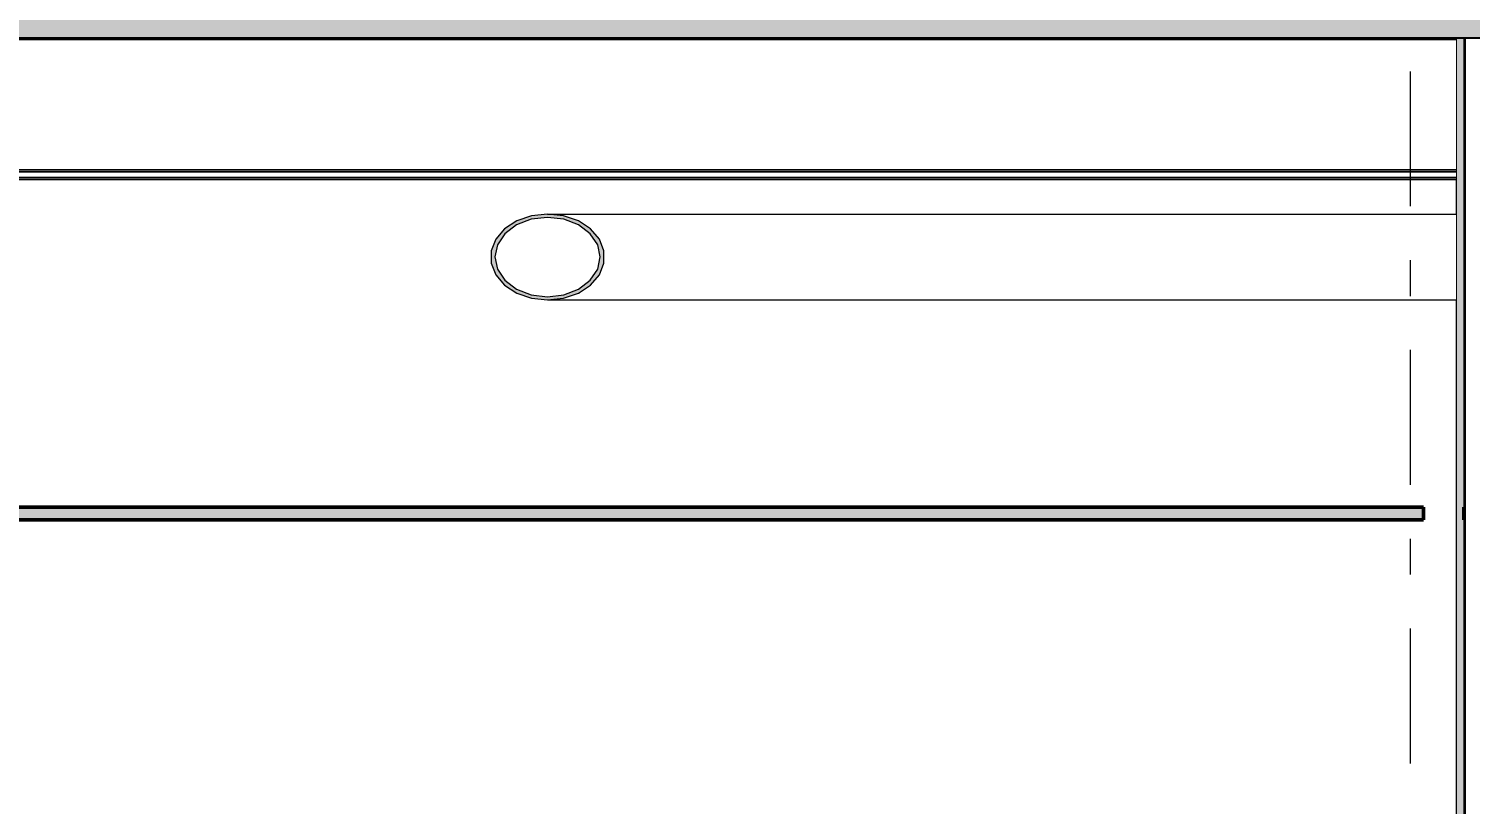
# Model space of a CAD drawing. Header units: millimetres. Extents: x -48147 to 1436659, y -488302 to 18123.
# Drawn here: x 1414625 to 1417453, y -468441 to -466919 of the extents above; entities that cross this region are included whole.
import ezdxf
from ezdxf.enums import TextEntityAlignment as Align

# ---------------------------------------------------------------- set-up
doc = ezdxf.new("R2010")
doc.units = ezdxf.units.MM
doc.header["$MEASUREMENT"] = 0
doc.linetypes.add('Double Dashed', pattern=[546.805537, 264.583325, -105.833328, 70.555556, -105.833328])
doc.linetypes.add('Wipeout_Contour', pattern=[1000, 0, -1000])
for name, color, linetype in [('New_A-15-MG_Structural_Grid_Phase_2', 7, 'Continuous'), ('New_A-20-M_Ceiling', 7, 'Continuous'), ('New_A-20-M_Roof', 7, 'Continuous'), ('New_A-25-M_Wall_Int', 7, 'Continuous'), ('New_A-95-D_1_20', 7, 'Continuous'), ('S-280-M_STRUCT_FRAME.IFC Import', 7, 'Continuous')]:
    doc.layers.add(name, color=color, linetype=linetype)
for name, color, linetype, lineweight, true_color in [('New_A-15-MG_Structural_Grid_Phase_2_Pen_No__222', 7, 'Continuous', 13, 0x65af33), ('New_A-20-M_Ceiling_Pen_No__107', 7, 'Continuous', 15, 0xa6a6a6), ('New_A-20-M_Ceiling_Pen_No__29', 7, 'Continuous', 50, 0x2a2a2a), ('New_A-20-M_Roof_Pen_No__81', 7, 'Continuous', 20, 0x6a6a6a), ('New_A-25-M_Wall_Int_Pen_No__107', 7, 'Continuous', 15, 0xa6a6a6)]:
    doc.layers.add(name, color=color, linetype=linetype, lineweight=lineweight, true_color=true_color)
for name, color, linetype, lineweight in [('New_A-20-M_Roof_Pen_No__4', 7, 'Continuous', 20), ('New_A-25-M_Wall_Int_Pen_No__1', 7, 'Continuous', 13), ('New_A-95-D_1_20_Pen_No__1', 7, 'Continuous', 13), ('S-280-M_STRUCT_FRAME.IFC Import_Pen_No__1', 7, 'Continuous', 13), ('S-280-M_STRUCT_FRAME.IFC Import_Pen_No__160', 5, 'Continuous', 200), ('S-280-M_STRUCT_FRAME.IFC Import_Pen_No__90', 8, 'Continuous', 20)]:
    doc.layers.add(name, color=color, linetype=linetype, lineweight=lineweight)
doc.styles.add('GENERATED_STYLE_1', font='')
doc.styles.add('GENERATED_STYLE_2', font='')
doc.styles.get('GENERATED_STYLE_1').set_extended_font_data('Arial')
doc.styles.get('GENERATED_STYLE_2').set_extended_font_data('Swis721 BT')
doc.dimstyles.new('GENERATED_STYLE__4', dxfattribs={"dimtxt": 125, "dimasz": 47.5, "dimexe": 0.18, "dimexo": 50, "dimgap": 0.09, "dimtad": 1, "dimdec": 0, "dimzin": 0, "dimdsep": 46, "dimtxsty": 'GENERATED_STYLE_1', "dimblk": 'ARROWHEAD_2', "dimblk1": 'ARROWHEAD_2', "dimblk2": 'ARROWHEAD_2', "dimcen": 0.09, "dimclrd": 7, "dimclre": 7, "dimclrt": 7, "dimadec": 0, "dimazin": 0, "dimtfac": 1, "dimtdec": 4, "dimtmove": 0, "dimatfit": 3, "dimfxl": 1, "dimtolj": 1, "dimtzin": 0, "dimarcsym": 0})

# ---------------------------------------------------------------- blocks, each defined once
blk = doc.blocks.new('Section Elem_11_2', base_point=(1424163.9, -483032.8))
at = {"layer": 'New_A-25-M_Wall_Int_Pen_No__1', "linetype": 'Continuous'}
blk.add_line((1417425.4, -466936.5), (1417425.4, -470882.8), dxfattribs=at)
at = {"color": 254, "linetype": 'Wipeout_Contour', "lineweight": 0, "ltscale": 5972004.798301485}
blk.add_wipeout([(1417462.4, -466936.5), (1417443.4, -466936.5), (1417443.4, -470882.8), (1417462.4, -470882.8)], dxfattribs=at).dxf.layer = 'New_A-25-M_Wall_Int'
at = {"layer": 'New_A-25-M_Wall_Int_Pen_No__107', "linetype": 'Continuous'}
blk.add_hatch(color=256, dxfattribs=at).paths.add_polyline_path([(1417440.4, -466936.5), (1417425.4, -466936.5), (1417425.4, -470882.8), (1417440.4, -470882.8), (1417440.4, -467882.8), (1417439, -467882.8), (1417439, -467857.8), (1417440.4, -467857.8)])
at = {"layer": 'New_A-25-M_Wall_Int_Pen_No__107', "linetype": 'Continuous', "lineweight": 0, "true_color": 0x535353}
blk.add_hatch(color=251, dxfattribs=at).paths.add_polyline_path([(1417443.4, -466936.5), (1417440.4, -466936.5), (1417440.4, -467857.8), (1417440.4, -467882.8), (1417440.4, -470882.8), (1417443.4, -470882.8)])
at = {"layer": 'New_A-25-M_Wall_Int_Pen_No__1', "linetype": 'Continuous'}
for p, q in [((1417440.4, -466936.5), (1417440.4, -467857.8)), ((1417443.4, -466936.5), (1417443.4, -470882.8)), ((1417440.4, -467882.8), (1417440.4, -470882.8))]:
    blk.add_line(p, q, dxfattribs=at)
blk = doc.blocks.new('Section Elem_301_2', base_point=(1424163.9, -483032.8))
at = {"layer": 'New_A-20-M_Ceiling_Pen_No__107', "linetype": 'Continuous'}
blk.add_hatch(color=256, dxfattribs=at).paths.add_polyline_path([(1417439, -467857.8), (1417439, -467882.8), (1417440.4, -467882.8), (1417440.4, -467857.8)])
at = {"layer": 'New_A-20-M_Ceiling_Pen_No__29', "linetype": 'Continuous'}
blk.add_line((1417440.4, -467857.8), (1417440.4, -467882.8), dxfattribs=at)
blk = doc.blocks.new('Section Elem_307_2', base_point=(1424163.9, -483032.8))
at = {"layer": 'New_A-20-M_Ceiling_Pen_No__107', "linetype": 'Continuous'}
blk.add_hatch(color=256, dxfattribs=at).paths.add_polyline_path([(1413335.4, -467882.8), (1417361.4, -467882.8), (1417361.4, -467857.8), (1413335.4, -467857.8)])
at = {"layer": 'New_A-20-M_Ceiling_Pen_No__29', "linetype": 'Continuous'}
for p, q in [((1417361.4, -467857.8), (1413335.4, -467857.8)), ((1417361.4, -467857.8), (1417361.4, -467882.8)), ((1417361.4, -467882.8), (1413335.4, -467882.8))]:
    blk.add_line(p, q, dxfattribs=at)
blk = doc.blocks.new('Section Elem_319_2', base_point=(1424163.9, -483032.8))
at = {"layer": 'New_A-20-M_Roof_Pen_No__81', "linetype": 'Continuous', "lineweight": 0, "true_color": 0x353535}
blk.add_hatch(color=250, dxfattribs=at).paths.add_polyline_path([(1413335.4, -466901.5), (1413335.4, -466936.5), (1429843.7, -466936.5), (1429843.5, -466901.5)])
at = {"layer": 'New_A-20-M_Roof_Pen_No__4', "linetype": 'Continuous', "flags": 128}
blk.add_lwpolyline([(1419591, -466936.5), (1419576, -466936.5), (1417525.4, -466936.5), (1417510.4, -466936.5), (1417507.4, -466936.5), (1417487.4, -466936.5), (1417462.4, -466936.5), (1417443.4, -466936.5), (1417440.4, -466936.5), (1417425.4, -466936.5), (1413446.7, -466936.5)], dxfattribs=at)
blk = doc.blocks.new('Section Elem_359_2', base_point=(1424163.9, -483032.8))
at = {"color": 254, "linetype": 'Wipeout_Contour', "lineweight": 0, "ltscale": 5962209.869642133}
blk.add_wipeout([(1413446.6, -467213.3), (1417425.4, -467213.3), (1417425.4, -467210.8), (1413446.6, -467210.8)], dxfattribs=at).dxf.layer = 'S-280-M_STRUCT_FRAME.IFC Import'
at = {"color": 254, "linetype": 'Wipeout_Contour', "lineweight": 0, "ltscale": 5962212.154409714}
blk.add_wipeout([(1413446.6, -467214.4), (1417425.4, -467214.4), (1417425.4, -467213.3), (1413446.6, -467213.3)], dxfattribs=at).dxf.layer = 'S-280-M_STRUCT_FRAME.IFC Import'
at = {"color": 254, "linetype": 'Wipeout_Contour', "lineweight": 0, "ltscale": 8939378.046603696}
blk.add_wipeout([(1413446.6, -467210.8), (1417425.4, -467210.8), (1417425.4, -467200.2), (1413446.7, -467200.2), (1413446.7, -466970.4), (1413446.6, -466970.4)], dxfattribs=at).dxf.layer = 'S-280-M_STRUCT_FRAME.IFC Import'
at = {"color": 254, "linetype": 'Wipeout_Contour', "lineweight": 0, "ltscale": 5962213.346134378}
blk.add_wipeout([(1413446.6, -467214.4), (1413446.6, -467215.2), (1417425.4, -467215.2), (1417425.4, -467214.4)], dxfattribs=at).dxf.layer = 'S-280-M_STRUCT_FRAME.IFC Import'
at = {"layer": 'S-280-M_STRUCT_FRAME.IFC Import_Pen_No__90', "linetype": 'Continuous'}
for p, q in [((1417425.4, -467210.8), (1413446.6, -467210.8)), ((1417425.4, -467214.4), (1413446.6, -467214.4)), ((1417425.4, -467215.2), (1413446.6, -467215.2))]:
    blk.add_line(p, q, dxfattribs=at)
blk = doc.blocks.new('Section Elem_360_2', base_point=(1424163.9, -483032.8))
at = {"color": 254, "linetype": 'Wipeout_Contour', "lineweight": 0, "ltscale": 5962191.147344282}
blk.add_wipeout([(1413446.7, -467198.3), (1417425.4, -467198.3), (1417425.4, -467195.7), (1413446.7, -467195.7)], dxfattribs=at).dxf.layer = 'S-280-M_STRUCT_FRAME.IFC Import'
at = {"color": 254, "linetype": 'Wipeout_Contour', "lineweight": 0, "ltscale": 5962193.432330586}
blk.add_wipeout([(1413446.7, -467199.4), (1417425.4, -467199.4), (1417425.4, -467198.3), (1413446.7, -467198.3)], dxfattribs=at).dxf.layer = 'S-280-M_STRUCT_FRAME.IFC Import'
at = {"color": 254, "linetype": 'Wipeout_Contour', "lineweight": 0, "ltscale": 5962029.867053862}
blk.add_wipeout([(1413446.7, -467195.7), (1417425.4, -467195.7), (1417425.4, -466940.9), (1413446.7, -466940.9)], dxfattribs=at).dxf.layer = 'S-280-M_STRUCT_FRAME.IFC Import'
at = {"color": 254, "linetype": 'Wipeout_Contour', "lineweight": 0, "ltscale": 5961869.388635782}
blk.add_wipeout([(1413446.7, -466939.7), (1413446.7, -466940.9), (1417425.4, -466940.9), (1417425.4, -466939.7)], dxfattribs=at).dxf.layer = 'S-280-M_STRUCT_FRAME.IFC Import'
at = {"color": 254, "linetype": 'Wipeout_Contour', "lineweight": 0, "ltscale": 5962194.62371449}
blk.add_wipeout([(1413446.7, -467199.4), (1413446.7, -467200.2), (1417425.4, -467200.2), (1417425.4, -467199.4)], dxfattribs=at).dxf.layer = 'S-280-M_STRUCT_FRAME.IFC Import'
at = {"layer": 'S-280-M_STRUCT_FRAME.IFC Import_Pen_No__90', "linetype": 'Continuous'}
for p, q in [((1417425.4, -467195.7), (1413446.7, -467195.7)), ((1417425.4, -467199.4), (1413446.7, -467199.4)), ((1417425.4, -467200.2), (1413446.7, -467200.2))]:
    blk.add_line(p, q, dxfattribs=at)
at = {"color": 254, "linetype": 'Wipeout_Contour', "lineweight": 0, "ltscale": 5961868.246117798}
blk.add_wipeout([(1413446.7, -466939.7), (1417425.4, -466939.7), (1417425.4, -466939.1), (1413446.7, -466939.1)], dxfattribs=at).dxf.layer = 'S-280-M_STRUCT_FRAME.IFC Import'
at = {"color": 254, "linetype": 'Wipeout_Contour', "lineweight": 0, "ltscale": 5961867.416984264}
blk.add_wipeout([(1413446.7, -466939.1), (1417425.4, -466939.1), (1417425.4, -466938.3), (1413446.7, -466938.3)], dxfattribs=at).dxf.layer = 'S-280-M_STRUCT_FRAME.IFC Import'
at = {"layer": 'S-280-M_STRUCT_FRAME.IFC Import_Pen_No__160', "linetype": 'Continuous', "lineweight": 0, "true_color": 0x00007f}
blk.add_hatch(color=176, dxfattribs=at).paths.add_polyline_path([(1429717.7, -466936.5), (1413446.7, -466936.5), (1413446.7, -466938.3), (1429717.7, -466938.3)])
at = {"layer": 'S-280-M_STRUCT_FRAME.IFC Import_Pen_No__1', "linetype": 'Continuous'}
blk.add_line((1429717.7, -466938.3), (1413446.7, -466938.3), dxfattribs=at)
at = {"layer": 'S-280-M_STRUCT_FRAME.IFC Import_Pen_No__90', "linetype": 'Continuous'}
for p, q in [((1417425.5, -466939.1), (1413446.7, -466939.1)), ((1417425.4, -466940.9), (1413446.7, -466940.9))]:
    blk.add_line(p, q, dxfattribs=at)
blk = doc.blocks.new('Section Elem_397_2', base_point=(1424163.9, -483032.8))
at = {"color": 254, "linetype": 'Wipeout_Contour', "lineweight": 0, "ltscale": 5966500.925848683}
blk.add_wipeout([(1417425.4, -467282.8), (1415642.6, -467282.8), (1415674.1, -467286.2), (1417425.4, -467286.2)], dxfattribs=at).dxf.layer = 'S-280-M_STRUCT_FRAME.IFC Import'
at = {"color": 254, "linetype": 'Wipeout_Contour', "lineweight": 0, "ltscale": 5966707.582210782}
blk.add_wipeout([(1415674.1, -467447.7), (1415642.6, -467451.1), (1417425.4, -467451.1), (1417425.4, -467447.7)], dxfattribs=at).dxf.layer = 'S-280-M_STRUCT_FRAME.IFC Import'
at = {"color": 254, "linetype": 'Wipeout_Contour', "lineweight": 0, "ltscale": 5966566.6971391}
blk.add_wipeout([(1417425.4, -467286.2), (1415674.1, -467286.2), (1415703.1, -467296.2), (1417425.4, -467296.2)], dxfattribs=at).dxf.layer = 'S-280-M_STRUCT_FRAME.IFC Import'
at = {"color": 254, "linetype": 'Wipeout_Contour', "lineweight": 0, "ltscale": 5966756.609601561}
blk.add_wipeout([(1415703.1, -467437.7), (1415674.1, -467447.7), (1417425.4, -467447.7), (1417425.4, -467437.7)], dxfattribs=at).dxf.layer = 'S-280-M_STRUCT_FRAME.IFC Import'
at = {"color": 254, "linetype": 'Wipeout_Contour', "lineweight": 0, "ltscale": 4472320.551912131}
blk.add_wipeout([(1415642.6, -467289.1), (1415610.7, -467292.9), (1415674.6, -467292.9)], dxfattribs=at).dxf.layer = 'S-280-M_STRUCT_FRAME.IFC Import'
at = {"color": 254, "linetype": 'Wipeout_Contour', "lineweight": 0, "ltscale": 5966633.088225681}
blk.add_wipeout([(1415703.1, -467296.2), (1415727.1, -467311.8), (1417425.4, -467311.8), (1417425.4, -467296.2)], dxfattribs=at).dxf.layer = 'S-280-M_STRUCT_FRAME.IFC Import'
at = {"color": 254, "linetype": 'Wipeout_Contour', "lineweight": 0, "ltscale": 5963102.385268405}
blk.add_wipeout([(1415610.7, -467292.9), (1415581.8, -467304), (1415703.4, -467304), (1415674.6, -467292.9)], dxfattribs=at).dxf.layer = 'S-280-M_STRUCT_FRAME.IFC Import'
at = {"color": 254, "linetype": 'Wipeout_Contour', "lineweight": 0, "ltscale": 5966694.720735865}
blk.add_wipeout([(1417425.4, -467311.8), (1415727.1, -467311.8), (1415744.3, -467332), (1417425.4, -467332)], dxfattribs=at).dxf.layer = 'S-280-M_STRUCT_FRAME.IFC Import'
at = {"layer": 'S-280-M_STRUCT_FRAME.IFC Import_Pen_No__90', "linetype": 'Continuous'}
blk.add_line((1415642.6, -467282.8), (1417425.4, -467282.8), dxfattribs=at)
at = {"color": 254, "linetype": 'Wipeout_Contour', "lineweight": 0, "ltscale": 5963120.115691165}
blk.add_wipeout([(1415581.8, -467304), (1415558.9, -467321.2), (1415726.3, -467321.2), (1415703.4, -467304)], dxfattribs=at).dxf.layer = 'S-280-M_STRUCT_FRAME.IFC Import'
at = {"color": 254, "linetype": 'Wipeout_Contour', "lineweight": 0, "ltscale": 5966746.602057301}
blk.add_wipeout([(1417425.4, -467332), (1415744.3, -467332), (1415753.3, -467355), (1417425.4, -467355)], dxfattribs=at).dxf.layer = 'S-280-M_STRUCT_FRAME.IFC Import'
at = {"color": 254, "linetype": 'Wipeout_Contour', "lineweight": 0, "ltscale": 5966784.529595405}
blk.add_wipeout([(1415753.3, -467355), (1415753.3, -467378.9), (1417425.4, -467378.9), (1417425.4, -467355)], dxfattribs=at).dxf.layer = 'S-280-M_STRUCT_FRAME.IFC Import'
at = {"color": 254, "linetype": 'Wipeout_Contour', "lineweight": 0, "ltscale": 5963144.520121686}
blk.add_wipeout([(1415544.3, -467342.9), (1415741, -467342.9), (1415726.3, -467321.2), (1415558.9, -467321.2)], dxfattribs=at).dxf.layer = 'S-280-M_STRUCT_FRAME.IFC Import'
at = {"color": 254, "linetype": 'Wipeout_Contour', "lineweight": 0, "ltscale": 5966805.420909298}
blk.add_wipeout([(1415744.3, -467401.9), (1417425.4, -467401.9), (1417425.4, -467378.9), (1415753.3, -467378.9)], dxfattribs=at).dxf.layer = 'S-280-M_STRUCT_FRAME.IFC Import'
at = {"color": 254, "linetype": 'Wipeout_Contour', "lineweight": 0, "ltscale": 5963173.210178006}
blk.add_wipeout([(1415539.2, -467366.9), (1415746.1, -467366.9), (1415741, -467342.9), (1415544.3, -467342.9)], dxfattribs=at).dxf.layer = 'S-280-M_STRUCT_FRAME.IFC Import'
at = {"color": 254, "linetype": 'Wipeout_Contour', "lineweight": 0, "ltscale": 5966807.593779081}
blk.add_wipeout([(1415744.3, -467401.9), (1415727.1, -467422.1), (1417425.4, -467422.1), (1417425.4, -467401.9)], dxfattribs=at).dxf.layer = 'S-280-M_STRUCT_FRAME.IFC Import'
at = {"color": 254, "linetype": 'Wipeout_Contour', "lineweight": 0, "ltscale": 5963203.377753693}
blk.add_wipeout([(1415539.2, -467366.9), (1415544.3, -467391), (1415741, -467391), (1415746.1, -467366.9)], dxfattribs=at).dxf.layer = 'S-280-M_STRUCT_FRAME.IFC Import'
at = {"color": 254, "linetype": 'Wipeout_Contour', "lineweight": 0, "ltscale": 5966790.871921378}
blk.add_wipeout([(1415703.1, -467437.7), (1417425.4, -467437.7), (1417425.4, -467422.1), (1415727.1, -467422.1)], dxfattribs=at).dxf.layer = 'S-280-M_STRUCT_FRAME.IFC Import'
at = {"color": 254, "linetype": 'Wipeout_Contour', "lineweight": 0, "ltscale": 5963232.069840362}
blk.add_wipeout([(1415544.3, -467391), (1415558.9, -467412.7), (1415726.3, -467412.7), (1415741, -467391)], dxfattribs=at).dxf.layer = 'S-280-M_STRUCT_FRAME.IFC Import'
at = {"color": 254, "linetype": 'Wipeout_Contour', "lineweight": 0, "ltscale": 5963256.477577964}
blk.add_wipeout([(1415558.9, -467412.7), (1415581.8, -467429.9), (1415703.4, -467429.9), (1415726.3, -467412.7)], dxfattribs=at).dxf.layer = 'S-280-M_STRUCT_FRAME.IFC Import'
at = {"color": 254, "linetype": 'Wipeout_Contour', "lineweight": 0, "ltscale": 5963274.211268804}
blk.add_wipeout([(1415581.8, -467429.9), (1415610.7, -467441), (1415674.6, -467441), (1415703.4, -467429.9)], dxfattribs=at).dxf.layer = 'S-280-M_STRUCT_FRAME.IFC Import'
at = {"color": 254, "linetype": 'Wipeout_Contour', "lineweight": 0, "ltscale": 4472461.896831515}
blk.add_wipeout([(1415610.7, -467441), (1415642.6, -467444.8), (1415674.6, -467441)], dxfattribs=at).dxf.layer = 'S-280-M_STRUCT_FRAME.IFC Import'
at = {"layer": 'S-280-M_STRUCT_FRAME.IFC Import_Pen_No__160', "linetype": 'Continuous', "lineweight": 0, "true_color": 0x00007f}
h = blk.add_hatch(color=176, dxfattribs=at)
h.paths.add_polyline_path([(1415642.6, -467451.1), (1415674.1, -467447.7), (1415703.1, -467437.7), (1415727.1, -467422.1), (1415744.3, -467401.9), (1415753.3, -467378.9), (1415753.3, -467355), (1415744.3, -467332), (1415727.1, -467311.8), (1415703.1, -467296.2), (1415674.1, -467286.2), (1415642.6, -467282.8), (1415611.1, -467286.2), (1415582.2, -467296.2), (1415558.1, -467311.8), (1415540.9, -467332), (1415532, -467355), (1415532, -467378.9), (1415540.9, -467401.9), (1415558.1, -467422.1), (1415582.2, -467437.7), (1415611.1, -467447.7)])
h.paths.add_polyline_path([(1415642.6, -467444.8), (1415610.7, -467441), (1415581.8, -467429.9), (1415558.9, -467412.7), (1415544.3, -467391), (1415539.2, -467366.9), (1415544.3, -467342.9), (1415558.9, -467321.2), (1415581.8, -467304), (1415610.7, -467292.9), (1415642.6, -467289.1), (1415674.6, -467292.9), (1415703.4, -467304), (1415726.3, -467321.2), (1415741, -467342.9), (1415746.1, -467366.9), (1415741, -467391), (1415726.3, -467412.7), (1415703.4, -467429.9), (1415674.6, -467441)], flags=0)
at = {"layer": 'S-280-M_STRUCT_FRAME.IFC Import_Pen_No__1', "linetype": 'Continuous', "flags": 128}
for points in [[(1415532, -467378.9), (1415540.9, -467401.9), (1415558.1, -467422.1), (1415582.2, -467437.7), (1415611.1, -467447.7), (1415642.6, -467451.1), (1415674.1, -467447.7), (1415703.1, -467437.7), (1415727.1, -467422.1), (1415744.3, -467401.9), (1415753.3, -467378.9), (1415753.3, -467355), (1415744.3, -467332), (1415727.1, -467311.8), (1415703.1, -467296.2), (1415674.1, -467286.2), (1415642.6, -467282.8), (1415611.1, -467286.2), (1415582.2, -467296.2), (1415558.1, -467311.8), (1415540.9, -467332), (1415532, -467355)], [(1415539.2, -467366.9), (1415544.3, -467391), (1415558.9, -467412.7), (1415581.8, -467429.9), (1415610.7, -467441), (1415642.6, -467444.8), (1415674.6, -467441), (1415703.4, -467429.9), (1415726.3, -467412.7), (1415741, -467391), (1415746.1, -467366.9), (1415741, -467342.9), (1415726.3, -467321.2), (1415703.4, -467304), (1415674.6, -467292.9), (1415642.6, -467289.1), (1415610.7, -467292.9), (1415581.8, -467304), (1415558.9, -467321.2), (1415544.3, -467342.9)]]:
    blk.add_lwpolyline(points, close=True, dxfattribs=at)
at = {"layer": 'S-280-M_STRUCT_FRAME.IFC Import_Pen_No__90', "linetype": 'Continuous'}
blk.add_line((1415642.6, -467451.1), (1417425.4, -467451.1), dxfattribs=at)
blk = doc.blocks.new('Standard grid marker[2]_2', base_point=(1417335.4, -461628.2))
at = {"layer": 'New_A-15-MG_Structural_Grid_Phase_2_Pen_No__222', "linetype": 'Double Dashed'}
blk.add_line((1417335.4, -462628.2), (1417335.4, -486032.8), dxfattribs=at)
at = {"layer": 'New_A-15-MG_Structural_Grid_Phase_2_Pen_No__222', "style": 'GENERATED_STYLE_2'}
for tag, p in [('AC_MarkerText_1_0', (1417335.4, -461359.7)), ('AC_MarkerText_1_1', (1417335.4, -487264.4))]:
    blk.add_attdef(tag, text='', height=175, rotation=360, dxfattribs=at).set_placement(p, align=Align.MIDDLE_CENTER)
blk = doc.blocks.new('*D527', base_point=(1424163.9, -483032.8))
at = {"layer": 'New_A-95-D_1_20_Pen_No__1', "linetype": 'Continuous'}
for p, q in [((1414257.2, -467282.8), (1414163.4, -467282.8)), ((1414179, -467264.8), (1414241.5, -467300.8)), ((1414210.3, -470882.8), (1414210.3, -467282.8)), ((1414179, -470864.8), (1414241.5, -470900.8)), ((1414257.2, -470882.8), (1414163.4, -470882.8)), ((1414210.3, -470907.8), (1414210.3, -470882.8))]:
    blk.add_line(p, q, dxfattribs=at)
at = {"layer": 'New_A-95-D_1_20_Pen_No__1', "insert": (1414185.3, -469297.3), "char_height": 125, "attachment_point": 7, "rotation": 90, "style": 'GENERATED_STYLE_1'}
blk.add_mtext('\\A1;{\\fArial|b0|i0|c0|p34;3,600}', dxfattribs=at)
blk = doc.blocks.new('ARROWHEAD_2')
at = {"color": 0, "linetype": 'Continuous', "lineweight": 0}
for p, q in [((-0.378, -0.655), (0.378, 0.655)), ((0, 0), (-1, 0))]:
    blk.add_line(p, q, dxfattribs=at)

msp = doc.modelspace()

# ---------------------------------------------------------------- block references
at = {"layer": 'New_A-20-M_Ceiling'}
msp.add_blockref('Section Elem_307_2', (1424163.9, -483032.8), dxfattribs=at)
at = {"layer": 'New_A-25-M_Wall_Int'}
msp.add_blockref('Section Elem_11_2', (1424163.9, -483032.8), dxfattribs=at)

# ---------------------------------------------------------------- next in the draw order: block references
at = {"layer": 'New_A-20-M_Ceiling'}
msp.add_blockref('Section Elem_301_2', (1424163.9, -483032.8), dxfattribs=at)
at = {"layer": 'New_A-20-M_Roof'}
msp.add_blockref('Section Elem_319_2', (1424163.9, -483032.8), dxfattribs=at)
at = {"layer": 'S-280-M_STRUCT_FRAME.IFC Import'}
msp.add_blockref('Section Elem_397_2', (1424163.9, -483032.8), dxfattribs=at)

# ---------------------------------------------------------------- next in the draw order: block references
msp.add_blockref('Section Elem_359_2', (1424163.9, -483032.8), dxfattribs=at)

# ---------------------------------------------------------------- next in the draw order: dimensions: what is measured, and where the dimension line sits
at = {"layer": 'New_A-95-D_1_20', "linetype": 'Continuous'}
dim = msp.add_linear_dim(base=(1414210.3, -467282.8), p1=(1421901, -470882.8), p2=(1414203.3, -467282.8), angle=90, dimstyle='GENERATED_STYLE__4', dxfattribs=at)
dim.commit()
dim.dimension.update_dxf_attribs({"geometry": '*D527', "text_midpoint": (1414122.8, -469060.1), "dimtype": 160, "text_rotation": 90})

# ---------------------------------------------------------------- next in the draw order: block references
at = {"layer": 'S-280-M_STRUCT_FRAME.IFC Import'}
msp.add_blockref('Section Elem_360_2', (1424163.9, -483032.8), dxfattribs=at)

# ---------------------------------------------------------------- next in the draw order: block references
at = {"layer": 'New_A-15-MG_Structural_Grid_Phase_2', "color": 8, "linetype": 'Continuous', "lineweight": 15}
msp.add_blockref('Standard grid marker[2]_2', (1417335.4, -461628.2), dxfattribs=at)

doc.saveas('drawing.dxf')
